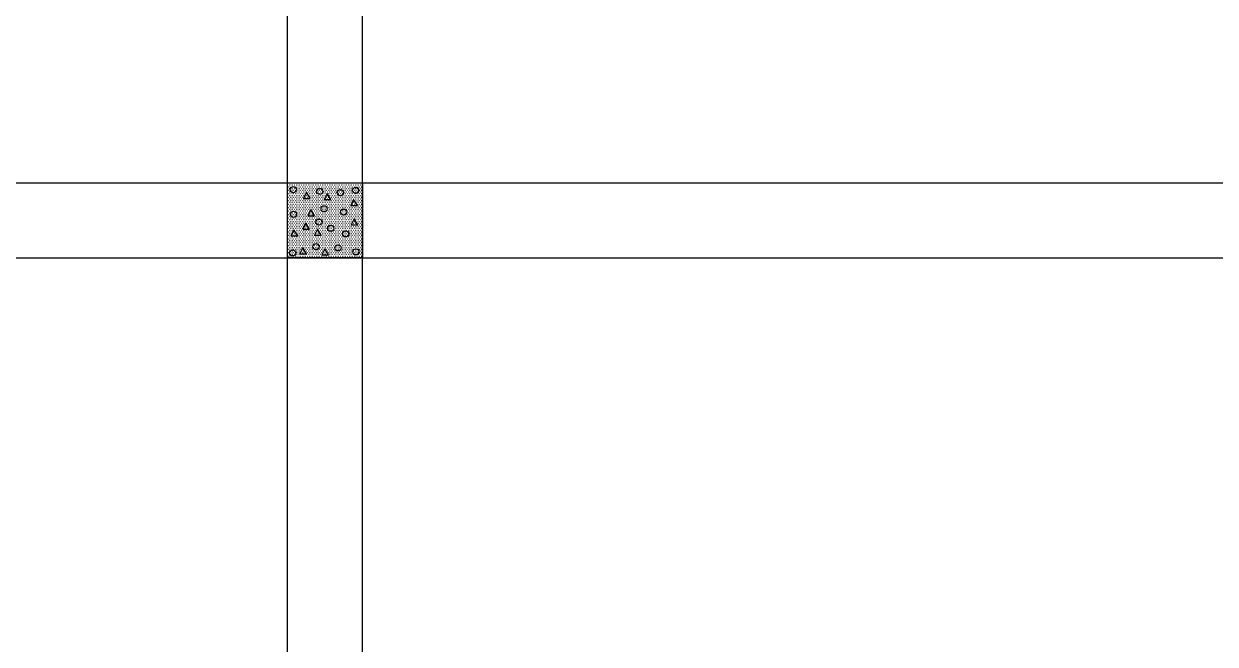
# Model space of a CAD drawing. Header units: feet. Extents: x 200 to 992, y 45 to 257.
# Drawn here: x 275.79 to 307.54, y 162.11 to 178.66 of the extents above; entities that cross this region are included whole.
import ezdxf

# ---------------------------------------------------------------- set-up
doc = ezdxf.new("R2010")
doc.units = ezdxf.units.FT
doc.header["$MEASUREMENT"] = 0
for name, color, linetype in [('beampillar', 80, 'Continuous'), ('hatch pillar', 20, 'Continuous'), ('prep side', 220, 'Continuous')]:
    doc.layers.add(name, color=color, linetype=linetype)

# ---------------------------------------------------------------- blocks, each defined once
blk = doc.blocks.new('hatchedpillar')
at = {"layer": 'hatch pillar', "linetype": 'ByBlock', "true_color": 0xf4ee51}
h = blk.add_hatch(dxfattribs=at)
h.set_pattern_fill('DOTS', color=41, scale=0.74)
h.set_pattern_definition([(0, (80.9823, -80.014843), (0.023125, 0.04625), [0, -0.04625])])
h.paths.add_polyline_path([(284.8, 174.403), (282.8, 174.403), (282.8, 172.403), (284.8, 172.403)])
at = {"layer": 'hatch pillar', "linetype": 'Continuous', "lineweight": -3, "ltscale": 2}
for p, q in [((283.321, 174.163), (283.244, 174.001)), ((283.244, 174.001), (283.422, 174.001)), ((283.422, 174.001), (283.321, 174.163)), ((283.87, 174.132), (283.792, 173.97)), ((283.97, 173.97), (283.87, 174.132)), ((283.437, 173.7), (283.36, 173.538)), ((283.537, 173.538), (283.437, 173.7)), ((283.792, 173.97), (283.97, 173.97)), ((284.577, 173.973), (284.5, 173.811)), ((284.5, 173.811), (284.677, 173.811)), ((284.677, 173.811), (284.577, 173.973)), ((283.298, 173.345), (283.221, 173.183)), ((283.398, 173.183), (283.298, 173.345)), ((283.36, 173.538), (283.537, 173.538)), ((284.591, 173.458), (284.514, 173.296)), ((284.691, 173.296), (284.591, 173.458)), ((282.987, 173.162), (282.91, 173)), ((283.088, 173), (282.987, 173.162)), ((283.221, 173.183), (283.398, 173.183)), ((283.615, 173.183), (283.537, 173.021)), ((283.715, 173.021), (283.615, 173.183)), ((284.514, 173.296), (284.691, 173.296)), ((282.91, 173), (283.088, 173)), ((283.537, 173.021), (283.715, 173.021)), ((283.221, 172.689), (283.144, 172.527)), ((283.144, 172.527), (283.321, 172.527)), ((283.321, 172.527), (283.221, 172.689)), ((283.808, 172.659), (283.731, 172.497)), ((283.731, 172.497), (283.908, 172.497)), ((283.908, 172.497), (283.808, 172.659))]:
    blk.add_line(p, q, dxfattribs=at)
for centre in [(282.969, 174.234), (284.63, 174.213), (283.677, 174.186), (284.225, 174.155), (282.976, 173.578), (283.792, 173.723), (284.312, 173.635), (283.653, 173.368), (283.97, 173.206), (284.368, 173.056), (283.576, 172.713), (284.163, 172.682), (282.955, 172.548), (284.637, 172.576)]:
    blk.add_circle(centre, 0.0821, dxfattribs=at)

msp = doc.modelspace()

# ---------------------------------------------------------------- linework, layer by layer
at = {"layer": 'beampillar', "linetype": 'ByBlock'}
for p, q in [((282.8173, 89.8907), (282.8173, 254.41766)), ((284.8173, 89.8907), (284.8173, 254.41766)), ((199.8173, 174.41766), (457.29065, 174.41766)), ((199.8173, 172.41766), (457.29065, 172.41766))]:
    msp.add_line(p, q, dxfattribs=at)
msp.add_lwpolyline([(282.8173, 174.41766), (284.8173, 174.41766), (284.8173, 172.41766), (282.8173, 172.41766)], close=True, dxfattribs=at)

# ---------------------------------------------------------------- block references
at = {"layer": 'prep side', "linetype": 'ByBlock'}
msp.add_blockref('hatchedpillar', (0, 0), dxfattribs=at)

doc.saveas('drawing.dxf')
